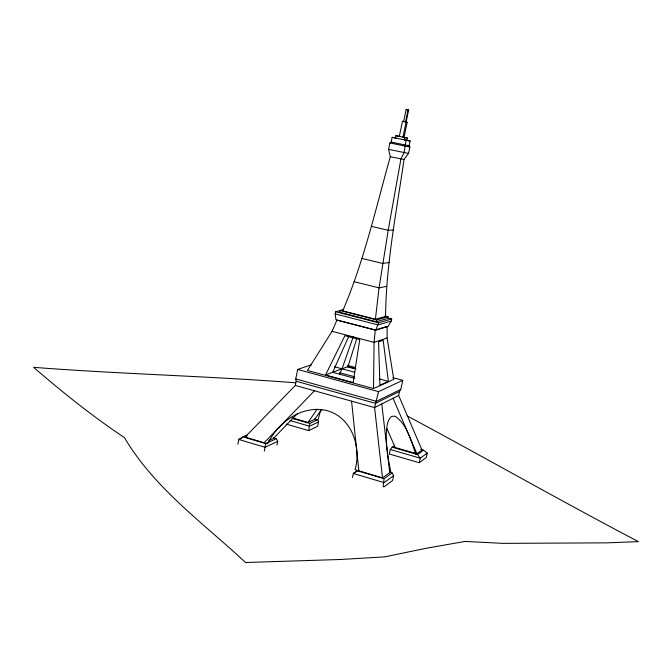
<?xml version="1.0" encoding="UTF-8"?>
<svg xmlns="http://www.w3.org/2000/svg" width="672" height="672" viewBox="0 0 672 672"><rect width="100%" height="100%" fill="white"/><g stroke="black" fill="none" stroke-linecap="round" stroke-linejoin="round"><path stroke-width="1.01" d="M387.114 337.991L387.131 326.357L375.27 329.96L336.983 320.023L332.044 331.321L307.44 370.44L373.506 388.584L393.775 379.386L387.114 337.991L374.077 342.367L332.044 331.321M383.737 487.007L392.566 480.598L393.624 475.751L392.179 472.962L384.048 478.691L383.149 486.595M373.506 388.584L374.077 342.367L375.27 329.96M407.156 140.414L410.113 141.036L409.114 145.774L409.886 147.067L408.542 153.401L404.023 159.474C396.564 211.596 386.089 263.592 385.56 316.428L375.404 319.234L342.737 310.85C363.972 261.29 375.791 208.48 390.289 156.736L388.567 149.36L389.911 142.96L391.163 142.078L392.162 137.298L396.304 138.138M308.666 430.618L317.671 426.283L318.578 421.957L317.604 419.79L309.742 423.452L308.666 430.618L286.121 424.082M375.404 319.234L379.058 287.885L388.198 230.278L400.924 159.012L404.074 152.653L406.115 140.221L392.162 137.298M276.956 445.108L277.729 441.336L276.385 438.656L265.709 443.638L264.306 451.181M237.846 444.293L238.812 439.488L242.844 436.85L247.472 434.851M392.725 377.605L402.763 380.318L400.798 389.39L399.504 391.465L398.647 395.455L422.058 450.164L415.934 454.448C410.987 441.05 407.459 424.771 395.052 416.178L391.532 416.363C386.408 421.033 386.854 428.602 386.232 434.935C386.257 447.434 388.172 459.816 390.869 471.996L382.502 477.842L355.118 469.72C361.393 446.905 351.952 417.908 327.55 410.76C302.652 404.41 278.116 421.89 267.716 443.789L245.07 437.069L295.319 385.442L296.176 381.268L295.739 378.924L297.688 369.432L311.556 364.736M387.635 317.957L391.7 318.998L391.255 321.073L388.055 326.466L375.766 330.221L336.017 319.906L335.135 313.858L335.58 311.724L342.947 310.01M343.678 309.683L340.116 310.506L339.755 312.262L376.379 321.686L387.71 318.478L388.072 316.756L385.098 316M395.422 137.97L395.909 135.66L407.392 138.062L406.904 140.364M399.311 136.366L402.486 121.313L407.19 122.329L404.015 137.357L402.948 137.13L408.618 110.04L408.064 109.88L405.518 121.951L407.19 122.329M408.618 110.04L406.148 109.494L403.603 121.556L404.158 121.699M376.379 321.686L376.757 319.914L388.072 316.756M391.7 318.998L378.546 322.787L375.766 330.221M352.472 477.431L353.312 473.483L357.336 470.761L384.048 478.691M402.763 380.318L378.512 391.658L374.581 407.585L382.502 477.842M394.615 445.637L392.154 447.199L390.272 449.518L389.298 454.012L419.236 462.697L426.241 457.582L427.216 453.146L423.595 450.173L420.613 449.316M419.236 462.697L420.235 458.17L427.216 453.146M325.542 374.951L353.128 382.519L359.722 339.578L344.904 335.681L325.542 374.951L347.97 366.601L356.849 338.344M353.27 336.697L342.04 368.81L339.41 374.254M348.869 336.16L332.665 372.305L354.808 378.353M321.787 409.382L320.258 411.785L317.89 420.294L314.656 419.37L308.062 422.419L292.404 417.908M308.062 422.419L317.176 409.122M314.656 419.37L321.443 409.517M264.163 442.739L314.462 390.793M297.394 413.65L273.386 438.472L268.775 440.605M393.624 475.751L384.014 482.622L353.312 473.483L357.613 470.736M392.154 447.199L417.455 454.49L423.595 450.173M398.647 395.455L374.581 407.585L295.319 385.442M399.504 391.465L375.488 403.334L296.176 381.268M400.798 389.39L376.446 401.327L295.739 378.924M277.729 441.336L265.087 447.308L238.812 439.488L241.651 438.253M318.578 421.957L309.582 426.208L289.968 420.538M388.374 381.394L379.924 385.216L378.58 341.83L383.174 340.276L388.374 381.394L379.512 378.991M245.07 437.069L246.977 436.246M391.255 321.073L378.084 324.937L335.135 313.858M386.728 286.373L379.058 287.885L354.228 281.719M388.979 262.584L382.645 263.432L361.981 258.434M393.271 230.034L388.198 230.278L371.389 226.355M295.529 382.78C208.295 376.076 120.817 374.077 33.6 367.332C62.622 392.347 92.543 416.354 124.454 437.632C154.375 488.275 203.23 523.068 245.582 562.506L340.654 559.482L384.77 556.861L426.359 548.226L465.142 541.43L502.958 543.362L606.883 542.858L638.4 541.649C560.734 500.842 484.512 457.388 407.19 415.918M404.023 159.474L390.289 156.736M408.542 153.401L388.567 149.36M409.886 147.067L389.911 142.96M409.114 145.774L391.163 142.078M410.113 141.036L404.326 139.843L404.821 137.516L407.392 138.062M395.909 135.66L398.538 136.214M402.486 121.313L403.544 121.582M340.116 310.506L376.757 319.914M335.58 311.724L378.546 322.787M347.558 365.392L355.589 367.567M347.97 366.601L356.068 368.794M347.777 366.929L353.774 368.558M334.37 366.727L354.875 372.296M339.662 372.708L354.698 376.807M297.688 369.432L378.512 391.658M314.706 418.958L316.638 419.513M292.11 418.37L309.742 423.452M390.272 449.518L420.235 458.17L417.455 454.49M406.148 109.494L406.703 109.654M273.462 437.8L276.385 438.656M389.273 472.105L392.179 472.962M242.844 436.85L265.709 443.638M386.862 428.434L395.203 447.502L416.917 453.76L393.044 398.278M381.788 403.948L389.743 472.777M351.557 401.15L358.84 470.828"/></g></svg>
